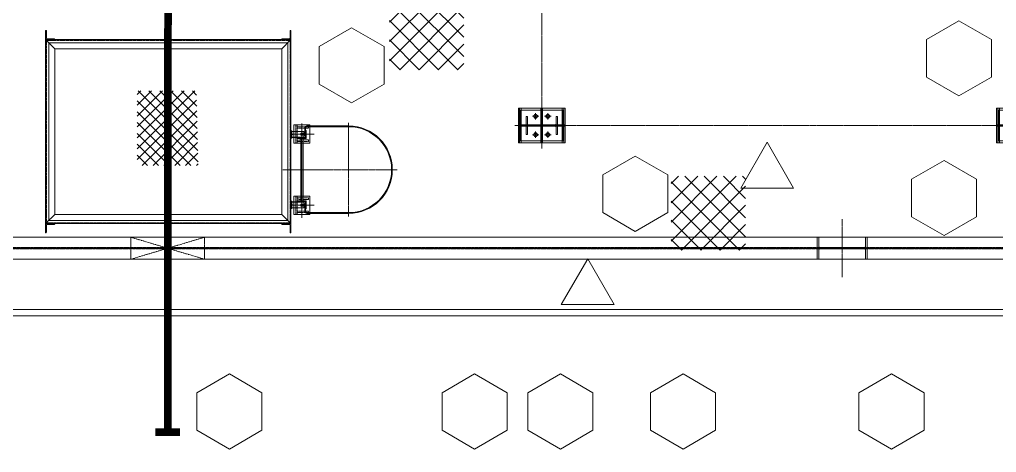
# Model space of a CAD drawing. Header units: inches. Extents: x 209270 to 234360, y -180214 to -150194.
# Drawn here: x 218804 to 226770, y -166928 to -163400 of the extents above; entities that cross this region are included whole.
import ezdxf

# ---------------------------------------------------------------- set-up
doc = ezdxf.new("R2010")
doc.units = ezdxf.units.IN
doc.header["$LTSCALE"] = 10
doc.header["$MEASUREMENT"] = 0
for name, pattern in [('CENTER', [2, 1.25, -0.25, 0.25, -0.25]), ('CENTER2', [1.125, 0.75, -0.125, 0.125, -0.125]), ('HIDDEN', [0.375, 0.25, -0.125]), ('PHANTOM', [2.5, 1.25, -0.25, 0.25, -0.25, 0.25, -0.25])]:
    doc.linetypes.add(name, pattern=pattern)
doc.layers.add('$AUDIT_BAD_LAYER1', color=7, linetype='Continuous')
for name, color, linetype, lineweight in [('BOX', 1, 'Continuous', 5), ('CEN', 1, 'CENTER', 9), ('CENETR LINE', 1, 'CENTER2', 9), ('CENTER', 1, 'CENTER', 9), ('DIM', 42, 'Continuous', 13), ('DIM.', 42, 'Continuous', 13), ('handrail', 11, 'FENCELINE1', 9), ('HATCH', 252, 'Continuous', 0), ('HIDDEN', 3, 'HIDDEN', 9), ('hoist', 221, 'Continuous', 9), ('MAIN OBJECT', 2, 'Continuous', 18), ('OBJECT', 2, 'Continuous', 18), ('PANTHOM', 8, 'PHANTOM', 0), ('PHANTOM', 8, 'PHANTOM', 0), ('REV-C', 3, 'Continuous', 18), ('Sheeting', 4, 'Continuous', 0), ('STR25', 30, 'Continuous', 5), ('STRUC-25HD', 3, 'HIDDEN', 5)]:
    doc.layers.add(name, color=color, linetype=linetype, lineweight=lineweight)
doc.linetypes.add('FENCELINE1', pattern='A,0.25,-0.1,[133,ltypeshp.shx,S=0.1,R=0,X=-0.1,Y=0],-0.1,1', length=1.45)

# ---------------------------------------------------------------- blocks, each defined once
blk = doc.blocks.new('A$C67244592')
at = {"layer": 'hoist', "lineweight": 0, "const_width": 62.5}
blk.add_lwpolyline([(0, -500), (4.3, 5159.9, 0.081795), (-153.3, 6122), (-1342.4, 9643.9, -0.081584), (-1500.1, 10603.6), (-1500.1, 15050)], format="xyb", dxfattribs=at)
blk.add_lwpolyline([(-100, -500), (100, -500)], dxfattribs=at)
blk = doc.blocks.new('A$C34ae56dc')
at = {"layer": 'CEN'}
for p, q in [((0, 87.5), (0, -87.5)), ((77.7, 0.5), (-77.3, 0, 450449366.5))]:
    blk.add_line(p, q, dxfattribs=at)
at = {"layer": 'MAIN OBJECT', "ltscale": 0.2}
blk.add_circle((0, 0), 11, dxfattribs=at)
at = {"layer": 'STR25', "ltscale": 0.2}
blk.add_lwpolyline([(65.2, -74.5), (-64.8, -75), (-64.8, 75), (65.2, 75.5)], close=True, dxfattribs=at)
at = {"layer": 'STRUC-25HD'}
for points in [[(38.2, 48.5), (38.2, 60.5), (-54.8, 60), (-54.8, 48)], [(50.2, 75.5), (38.2, 75.5), (38.2, -74.5), (50.2, -74.5)], [(38.2, -47.5), (38.2, -59.5), (-54.8, -60), (-54.8, -48)]]:
    blk.add_lwpolyline(points, close=True, dxfattribs=at)
blk = doc.blocks.new('A$C2135de20')
at = {"layer": 'HATCH'}
h = blk.add_hatch(dxfattribs=at)
h.set_pattern_fill('ANSI37', color=256, scale=500)
h.set_pattern_definition([(45, (-2728198.696, 494544.587), (-44.1941738, 44.1941738), []), (135, (-2728198.696, 494544.587), (-44.1941738, -44.1941738), [])])
edge = h.paths.add_edge_path()
edge.add_line((252.7, -422.6), (252.7, -1025.3))
edge.add_line((252.7, -1025.3), (-243.8, -1025.3))
edge.add_line((-243.8, -1025.3), (-229.8, -418.5))
edge.add_line((-229.8, -418.5), (252.7, -418.5))
at = {"layer": 'CEN'}
for p, q in [((-1471.2, -678.5), (-1471.2, -1441.5)), ((-1090.1, -689.5), (-1090.1, -1451.2)), ((-992.1, -769.8), (-1190.1, -769.8)), ((-1090.1, -1345.6), (-1090.1, -770.6)), ((-991.3, -774), (-1016.9, -774)), ((-1866.5, -1060), (-931.6, -1060)), ((-992.1, -1060), (-1190.1, -1060)), ((-992.1, -1350.2), (-1190.1, -1350.2)), ((-991.3, -1346), (-1016.9, -1346))]:
    blk.add_line(p, q, dxfattribs=at)
at = {"layer": 'HIDDEN'}
for p, q in [((994, -6), (-994, -6)), ((-994, -6), (-994, -1494)), ((994, -1494), (994, -6)), ((-1000, -765), (-1008, -765)), ((-1000, -783), (-1008, -783)), ((-1000, -1337), (-1008, -1337)), ((-1000, -1355), (-1008, -1355)), ((-994, -1494), (994, -1494))]:
    blk.add_line(p, q, dxfattribs=at)
for points in [[(-1000, -765, 17315), (-1000, -783, 17315), (-1008, -765, 17315), (-1008, -783, 17315)], [(-1000, -1355, 17315), (-1000, -1337, 17315), (-1008, -1355, 17315), (-1008, -1337, 17315)]]:
    blk.add_solid(points, dxfattribs=at)
at = {"layer": 'MAIN OBJECT'}
for p, q in [((-1000, 0), (-1000, 75)), ((-998.5, 75), (-1000, 75)), ((1000, 0), (-1000, 0)), ((-994, 13), (-994, 70.5)), ((-987, 6), (-929.5, 6)), ((-925, 0), (-925, 1.5)), ((925, 0), (925, 1.5)), ((925, -75), (1000, 0)), ((1000, 0), (925, 0)), ((925, -75), (1000, 0)), ((987, 6), (929.5, 6)), ((994, 13), (994, 70.5)), ((998.5, 75), (1000, 75)), ((1000, 0), (1000, 75)), ((1000, -1500), (1000, 0)), ((-1000, 0), (-1000, -1500)), ((-925, -75), (-1000, 0)), ((-1000, 0), (-925, 0)), ((925, -75), (-925, -75)), ((-925, -75), (-925, -1425)), ((925, -1425), (925, -75)), ((-1131.1, -704), (-1471.2, -704)), ((-1131.1, -710), (-1471.2, -710)), ((-1119.1, -785), (-1119.1, -722)), ((-1119.1, -785), (-1113.1, -785)), ((-1119.1, -785), (-1113.1, -785)), ((-1113.1, -785), (-1113.1, -722)), ((-1113.1, -799), (-1105.1, -793)), ((-1105.1, -799), (-1105.1, -749)), ((-1105.1, -749), (-1008, -749)), ((-1105.1, -793), (-1105.1, -799)), ((-1008, -794.3), (-1105.1, -794.3)), ((-1008, -804), (-1008, -744)), ((-1008, -744), (-1000, -744)), ((-1008, -749), (-1008, -799)), ((-1000, -744), (-1000, -804)), ((-1105.1, -799), (-1113.1, -799)), ((-1008, -799), (-1105.1, -799)), ((-1100.1, -1315), (-1100.1, -805)), ((-1080.1, -1315), (-1080.1, -805)), ((-1054.1, -799), (-1060.1, -805)), ((-1060.1, -805), (-1060.1, -799)), ((-1048, -799), (-1040, -799)), ((-1040, -799), (-1040, -799)), ((-1000, -804), (-1008, -804)), ((-1119.1, -1335), (-1113.1, -1335)), ((-1119.1, -1335), (-1113.1, -1335)), ((-1119.1, -1335), (-1119.1, -1398)), ((-1113.1, -1321), (-1105.1, -1327)), ((-1105.1, -1321), (-1113.1, -1321)), ((-1113.1, -1335), (-1113.1, -1398)), ((-1105.1, -1327), (-1105.1, -1321)), ((-1105.1, -1321), (-1105.1, -1371)), ((-1008, -1321), (-1105.1, -1321)), ((-1008, -1325.7), (-1105.1, -1325.7)), ((-1054.1, -1321), (-1060.1, -1315)), ((-1060.1, -1315), (-1060.1, -1321)), ((-1048, -1321), (-1040, -1321)), ((-1040, -1321), (-1040, -1321)), ((-1000, -1316), (-1008, -1316)), ((-1008, -1316), (-1008, -1376)), ((-1008, -1371), (-1008, -1321)), ((-1000, -1376), (-1000, -1316)), ((-1471.2, -1410), (-1131.1, -1410)), ((-1471.2, -1416), (-1131.1, -1416)), ((-1105.1, -1371), (-1008, -1371)), ((-1008, -1376), (-1000, -1376)), ((-925, -1425), (-1000, -1500)), ((-925, -1425), (925, -1425)), ((925, -1425), (1000, -1500)), ((-1000, -1500), (1000, -1500)), ((-1000, -1500), (-1000, -1575)), ((-1000, -1500), (-925, -1500)), ((-994, -1513), (-994, -1570.5)), ((-987, -1506), (-929.5, -1506)), ((-925, -1500), (-925, -1501.5)), ((1000, -1500), (925, -1500)), ((925, -1500), (925, -1501.5)), ((987, -1506), (929.5, -1506)), ((994, -1513), (994, -1570.5)), ((1000, -1500), (1000, -1575)), ((-998.5, -1575), (-1000, -1575)), ((998.5, -1575), (1000, -1575))]:
    blk.add_line(p, q, dxfattribs=at)
at = {"layer": 'MAIN OBJECT', "color": 4}
for p, q in [((975, -25), (-975, -25)), ((-975, -25), (-975, -1475)), ((975, -1475), (975, -25)), ((-975, -1475), (975, -1475))]:
    blk.add_line(p, q, dxfattribs=at)
at = {"layer": 'MAIN OBJECT'}
for points in [[(-1122.1, -740, -0.414214), (-1119.1, -743), (-1119.1, -793, 0.414214), (-1113.1, -799), (-1063.1, -799, -0.414214), (-1060.1, -802), (-1060.1, -805), (-1125.1, -805), (-1125.1, -740)], [(-1122.1, -1380, 0.414214), (-1119.1, -1377), (-1119.1, -1327, -0.414214), (-1113.1, -1321), (-1063.1, -1321, 0.414214), (-1060.1, -1318), (-1060.1, -1315), (-1125.1, -1315), (-1125.1, -1380)]]:
    blk.add_lwpolyline(points, format="xyb", close=True, dxfattribs=at)
for centre, radius, start, end in [((-998.5, 70.5), 4.5, 0, 90), ((-987, 13), 7, 180, 270), ((-929.5, 1.5), 4.5, 0, 90), ((929.5, 1.5), 4.5, 90, 180), ((987, 13), 7, 270, 0), ((998.5, 70.5), 4.5, 90, 180), ((-1471.2, -1060), 356, 90, 270), ((-1471.2, -1060), 350, 90, 270), ((-1131.1, -722), 18, 360, 90), ((-1131.1, -722), 12, 360, 90), ((-1131.1, -1398), 18, 270, 0), ((-1131.1, -1398), 12, 270, 0), ((-987, -1513), 7, 90, 180), ((-929.5, -1501.5), 4.5, 270, 0), ((929.5, -1501.5), 4.5, 180, 270), ((987, -1513), 7, 0, 90), ((-998.5, -1570.5), 4.5, 270, 0), ((998.5, -1570.5), 4.5, 180, 270)]:
    blk.add_arc(centre, radius, start, end, dxfattribs=at)
for points in [[(-1113.1, -799, 61697.4), (-1105.1, -793, 61697.4), (-1105.1, -799, 61697.4), (-1113.1, -799, 61697.4)], [(-1054.1, -799, 61697.4), (-1060.1, -805, 61697.4), (-1060.1, -799, 61697.4), (-1054.1, -799, 61697.4)], [(-1113.1, -1321, 61697.4), (-1105.1, -1327, 61697.4), (-1105.1, -1321, 61697.4), (-1113.1, -1321, 61697.4)], [(-1054.1, -1321, 61697.4), (-1060.1, -1315, 61697.4), (-1060.1, -1321, 61697.4), (-1054.1, -1321, 61697.4)]]:
    blk.add_solid(points, dxfattribs=at)
at = {"xscale": -1, "rotation": 180}
blk.add_blockref('A$C34ae56dc', (-1090.1, -769.8, 5434512.1), dxfattribs=at)
blk.add_blockref('A$C34ae56dc', (-1090.1, -1350.2, 5434512.1))
blk = doc.blocks.new('A$C7152add8')
at = {"layer": 'CENETR LINE'}
for p, q in [((0, -26.1), (0, 26.1)), ((-20, 0), (20, 0))]:
    blk.add_line(p, q, dxfattribs=at)
at = {"layer": 'MAIN OBJECT'}
blk.add_lwpolyline([(-11, -7, 1), (11, -7), (11, 7, 1), (-11, 7)], format="xyb", close=True, dxfattribs=at)
blk = doc.blocks.new('A$Ca7ba0a48')
at = {"layer": 'CENETR LINE'}
for p, q in [((0, -26.1), (0, 26.1)), ((-20, 0), (20, 0))]:
    blk.add_line(p, q, dxfattribs=at)
at = {"layer": 'STR25'}
blk.add_lwpolyline([(-11, -7, 1), (11, -7), (11, 7, 1), (-11, 7)], format="xyb", close=True, dxfattribs=at)
blk = doc.blocks.new('A$C3a44436a')
at = {"layer": 'CEN'}
for p, q in [((0, 189.6), (0, -189.6)), ((-220.2, 0), (220.2, 0))]:
    blk.add_line(p, q, dxfattribs=at)
at = {"layer": 'STR25'}
for points in [[(-190, 140), (190, 140), (190, -140), (-190, -140)], [(-180, 6), (-168, 6), (-168, 140), (-180, 140)], [(180, 6), (168, 6), (168, 140), (180, 140)], [(-180, -6), (-168, -6), (-168, -140), (-180, -140)], [(180, -6), (168, -6), (168, -140), (180, -140)]]:
    blk.add_lwpolyline(points, close=True, dxfattribs=at)
at = {"layer": 'STR25', "elevation": -450449366.5}
for points in [[(-6, 6), (6, 6), (6, 140), (-6, 140)], [(-190, 6), (-190, -6), (190, -6), (190, 6)], [(-6, -6), (6, -6), (6, -140), (-6, -140)]]:
    blk.add_lwpolyline(points, close=True, dxfattribs=at)
at = {"layer": 'MAIN OBJECT'}
for p in [(-50, 75), (50, 75), (-50, -75), (50, -75)]:
    blk.add_blockref('A$Ca7ba0a48', p, dxfattribs=at)
blk = doc.blocks.new('A$C2a882183')
at = {"layer": 'CEN'}
for p, q in [((0, 151.7), (0, -151.7)), ((-211.4, 0), (211.4, 0))]:
    blk.add_line(p, q, dxfattribs=at)
blk.add_circle((0, 0), 5, dxfattribs=at)
at = {"layer": 'MAIN OBJECT'}
blk.add_lwpolyline([(-175, 125), (175, 125), (175, -125), (-175, -125)], close=True, dxfattribs=at)
blk.add_lwpolyline([(109.1, -3.2), (-109.1, -3.2, 0.414214), (-117.1, -11.2), (-117.1, -73.2), (-117.1, -73.2), (-128, -73.2), (-128, 73.2), (-117.1, 73.2), (-117.1, 11.1, 0.414214), (-109.1, 3.1), (109.1, 3.1, 0.414214), (117.1, 11.1), (117.1, 73.2), (128, 73.2), (128, -73.2), (117.1, -73.2), (117.1, -11.2, 0.414214)], format="xyb", close=True, dxfattribs=at)
at = {"layer": 'OBJECT'}
blk.add_line((117.1, -73.2), (117.1, -73.2), dxfattribs=at)
at = {"layer": 'DIM'}
blk.add_blockref('A$C3a44436a', (0, 0), dxfattribs=at)
at = {"layer": 'DIM', "rotation": 270}
for p in [(-50, 75), (50, 75), (-50, -75), (50, -75)]:
    blk.add_blockref('A$C7152add8', p, dxfattribs=at)
blk = doc.blocks.new('A$C1f4f58bd')
at = {"color": 2, "ltscale": 0.8, "elevation": 101552602.3}
for points in [[(4707.5, 2410), (4212.5, 2410)], [(4212.5, 2390), (4707.5, 2390)]]:
    blk.add_lwpolyline(points, dxfattribs=at)
at = {"layer": 'CEN'}
for p, q in [((4170, 2327.5, -815479761.5), (4170, 2472.5, -815479761.5)), ((4750, 2327.5, -815479761.5), (4750, 2472.5, -815479761.5)), ((4245, 2400, -815479761.5), (4100, 2400, -815479761.5)), ((4675, 2400, -815479761.5), (4820, 2400, -815479761.5))]:
    blk.add_line(p, q, dxfattribs=at)
blk.add_lwpolyline([(1100, 2200), (5000, 2200), (5000, -2700), (1100, -2700)], close=True, dxfattribs=at)
at = {"layer": 'CENTER', "linetype": 'CENTER2'}
for p, q in [((4460, 2470.7), (4460, 2329.3)), ((4460, 2329.3), (4460, 2470.7)), ((4728.5, 2400), (4191.5, 2400))]:
    blk.add_line(p, q, dxfattribs=at)
at = {"layer": 'HIDDEN', "elevation": -99766209.1}
for points in [[(4208.5, 2390), (4208.5, 2410), (4212.5, 2410)], [(4711.5, 2390), (4711.5, 2410), (4707.5, 2410)], [(4711.5, 2390), (4711.5, 2410), (4707.5, 2410)], [(4212.5, 2390), (4208.5, 2390)], [(4707.5, 2390), (4711.5, 2390)], [(4707.5, 2390), (4711.5, 2390)]]:
    blk.add_lwpolyline(points, dxfattribs=at)
at = {"layer": 'MAIN OBJECT', "elevation": -815479761.5}
for points in [[(4225.2, 2447.6), (4125.2, 2447.6), (4125.2, 2347.6), (4225.2, 2347.6)], [(4694.8, 2447.6), (4794.8, 2447.6), (4794.8, 2347.6), (4694.8, 2347.6)]]:
    blk.add_lwpolyline(points, close=True, dxfattribs=at)
for points in [[(4135, 2362.5), (4210, 2362.5), (4210, 2437.5), (4209.5, 2437.5, 0.414214), (4204, 2432), (4204, 2377, -0.414214), (4195.5, 2368.5), (4140.5, 2368.5, 0.414214), (4135, 2363)], [(4785, 2362.5), (4710, 2362.5), (4710, 2437.5), (4710.5, 2437.5, -0.414214), (4716, 2432), (4716, 2377, 0.414214), (4724.5, 2368.5), (4779.5, 2368.5, -0.414214), (4785, 2363)]]:
    blk.add_lwpolyline(points, format="xyb", close=True, dxfattribs=at)
at = {"rotation": 270}
blk.add_blockref('A$C34ae56dc', (4170, 2400, -815479761.5), dxfattribs=at)
at = {"xscale": -1.000000000000001, "rotation": 90}
blk.add_blockref('A$C34ae56dc', (4750, 2400, -815479761.5), dxfattribs=at)
at = {"layer": 'DIM'}
for p in [(1100, 2200, 450449366.5), (5000, 2200, 450449366.5), (1100, -2700, 450449366.5), (5000, -2700, 450449366.5)]:
    blk.add_blockref('A$C2a882183', p, dxfattribs=at)
blk = doc.blocks.new('A$C1b4ed5d7')
at = {"layer": 'PHANTOM', "elevation": -0.8}
for points in [[(-660, 10500), (12160, 10500), (12160, -550), (-660, -550)], [(-610, 10450), (12110, 10450), (12110, -500), (-610, -500)]]:
    blk.add_lwpolyline(points, close=True, dxfattribs=at)
blk = doc.blocks.new('A$Ca106b763')
at = {"layer": 'REV-C'}
blk.add_lwpolyline([(0, 373.2), (-215.5, 0), (215.5, 0)], close=True, dxfattribs=at)
blk = doc.blocks.new('A$C426f7GU6TT')
at = {"layer": 'CEN'}
for p, q in [((0, 235.7), (0, -235.7)), ((-235.7, 0), (235.7, 0))]:
    blk.add_line(p, q, dxfattribs=at)
blk.add_circle((0, 0), 5, dxfattribs=at)
at = {"layer": 'MAIN OBJECT'}
blk.add_lwpolyline([(4.4, -180.2, 0.414214), (14.6, -190.4), (89.4, -190.4), (89.4, -204.7), (-89.4, -204.7), (-89.4, -190.4), (-14.6, -190.4, 0.414214), (-4.4, -180.2), (-4.4, 180.2, 0.414214), (-14.6, 190.4), (-89.4, 190.4), (-89.4, 204.7), (89.4, 204.7), (89.4, 190.4), (14.6, 190.4, 0.414214), (4.4, 180.2), (4.4, -180.2)], format="xyb", dxfattribs=at)

msp = doc.modelspace()

# ---------------------------------------------------------------- hatches: boundary and pattern name
at = {"layer": 'PANTHOM'}
h = msp.add_hatch(dxfattribs=at)
h.set_pattern_fill('ANSI37', color=256, scale=887.309452, angle=-180)
h.set_pattern_definition([(225, (325665.5, 2107540.08), (78.4278163, -78.4278163), []), (315, (325665.5, 2107540.08), (78.4278163, 78.4278163), [])])
h.paths.add_polyline_path([(222426.7, -163808.8), (222426.7, -163206.6), (221820.1, -163206.6), (221820.1, -163808.8)])
h = msp.add_hatch(dxfattribs=at)
h.set_pattern_fill('ANSI37', color=256, scale=887.309452, angle=-180)
h.set_pattern_definition([(225, (327963.28, 2106069.31), (78.4278163, -78.4278163), []), (315, (327963.28, 2106069.31), (78.4278163, 78.4278163), [])])
h.paths.add_polyline_path([(224724.5, -165279.5), (224724.5, -164677.3), (224117.9, -164677.3), (224117.9, -165279.5)])

# ---------------------------------------------------------------- linework, layer by layer
at = {"layer": 'BOX', "lineweight": 5, "flags": 128}
for points in [[(221246.7, -163926.1), (221511.8, -164079.1), (221776.9, -163926.1), (221776.9, -163620), (221511.8, -163466.9), (221246.7, -163620)], [(226198.8, -163869.6), (226463.8, -164022.6), (226728.9, -163869.6), (226728.9, -163563.5), (226463.8, -163410.4), (226198.8, -163563.5)], [(223560, -164973.2), (223825.1, -165126.3), (224090.2, -164973.2), (224090.2, -164667.1), (223825.1, -164514.1), (223560, -164667.1)], [(220249.5, -166748.1), (220514.6, -166901.1), (220779.7, -166748.1), (220779.7, -166442), (220514.6, -166288.9), (220249.5, -166442)], [(222249.5, -166748.1), (222514.6, -166901.1), (222779.7, -166748.1), (222779.7, -166442), (222514.6, -166288.9), (222249.5, -166442)], [(222949.5, -166748.1), (223214.6, -166901.1), (223479.7, -166748.1), (223479.7, -166442), (223214.6, -166288.9), (222949.5, -166442)], [(223949.5, -166748.1), (224214.6, -166901.1), (224479.7, -166748.1), (224479.7, -166442), (224214.6, -166288.9), (223949.5, -166442)], [(225649.4, -166748.1), (225914.5, -166901.1), (226179.6, -166748.1), (226179.6, -166442), (225914.5, -166288.9), (225649.4, -166442)]]:
    msp.add_lwpolyline(points, close=True, dxfattribs=at)
at = {"layer": 'BOX', "lineweight": 5, "elevation": 7050750846.7, "flags": 128}
msp.add_lwpolyline([(226077.8, -165008.3), (226342.9, -165161.4), (226608, -165008.3), (226608, -164702.2), (226342.9, -164549.2), (226077.8, -164702.2)], close=True, dxfattribs=at)
at = {"layer": 'CEN'}
msp.add_line((217212.2, -165263.7), (228311.6, -165263.7), dxfattribs=at)
at = {"layer": 'CEN', "elevation": 0.8}
msp.add_lwpolyline([(217011.9, -155263.7), (228511.9, -155263.7), (228511.9, -165263.7), (217011.9, -165263.7)], close=True, dxfattribs=at)
msp.add_lwpolyline([(217011.9, -165263.7), (217011.9, -165263.7), (228511.9, -165263.7), (228511.9, -165268.7)], dxfattribs=at)
at = {"layer": 'CENTER'}
for p, q in [((219711.9, -165353.4), (220311.9, -165174.6)), ((220311.9, -165353.4), (219711.9, -165174.6))]:
    msp.add_line(p, q, dxfattribs=at)
msp.add_lwpolyline([(219711.9, -165174.6), (220311.9, -165174.6), (220311.9, -165353.4), (219711.9, -165353.4)], close=True, dxfattribs=at)
at = {"layer": 'handrail', "const_width": 10}
msp.add_lwpolyline([(217011.9, -157988.4), (217011.9, -165263.7), (228511.9, -165263.7), (228511.9, -163968.7)], dxfattribs=at)
at = {"layer": 'HIDDEN', "elevation": 0}
msp.add_lwpolyline([(228307.2, -165268.1), (217216.6, -165268.1), (217216.6, -165259.3), (228307.2, -165259.3)], close=True, dxfattribs=at)
at = {"layer": 'MAIN OBJECT', "elevation": 0}
msp.add_lwpolyline([(228307.2, -165353.1), (217216.6, -165353.1), (217216.6, -165174.3), (228307.2, -165174.3)], close=True, dxfattribs=at)
at = {"layer": 'Sheeting'}
for points in [[(216351.9, -154713.7), (229171.9, -154713.7), (229171.9, -165813.7), (216351.9, -165813.7)], [(216401.9, -154763.7), (229121.9, -154763.7), (229121.9, -165763.7), (216401.9, -165763.7)]]:
    msp.add_lwpolyline(points, close=True, dxfattribs=at)

# ---------------------------------------------------------------- block references
at = {"layer": '$AUDIT_BAD_LAYER1', "rotation": 270.0096740856855}
msp.add_blockref('A$C426f7GU6TT', (225511.9, -165263.7, 0.8), dxfattribs=at)
at = {"layer": 'DIM'}
for name, p in [('A$C1f4f58bd', (221961.9, -161563.7, -450449365.8)), ('A$C1b4ed5d7', (217011.9, -176263.7, 0.8))]:
    msp.add_blockref(name, p, dxfattribs=at)
at = {"layer": 'DIM.'}
msp.add_blockref('A$C67244592', (220011.9, -166263.7), dxfattribs=at)
at = {"layer": 'DIM.', "xscale": -1}
msp.add_blockref('A$C2135de20', (220016.4, -163563.7, 0.8), dxfattribs=at)
at = {"layer": 'REV-C'}
for p in [(224901, -164774), (223436.9, -165723.3)]:
    msp.add_blockref('A$Ca106b763', p, dxfattribs=at)

doc.saveas('drawing.dxf')
